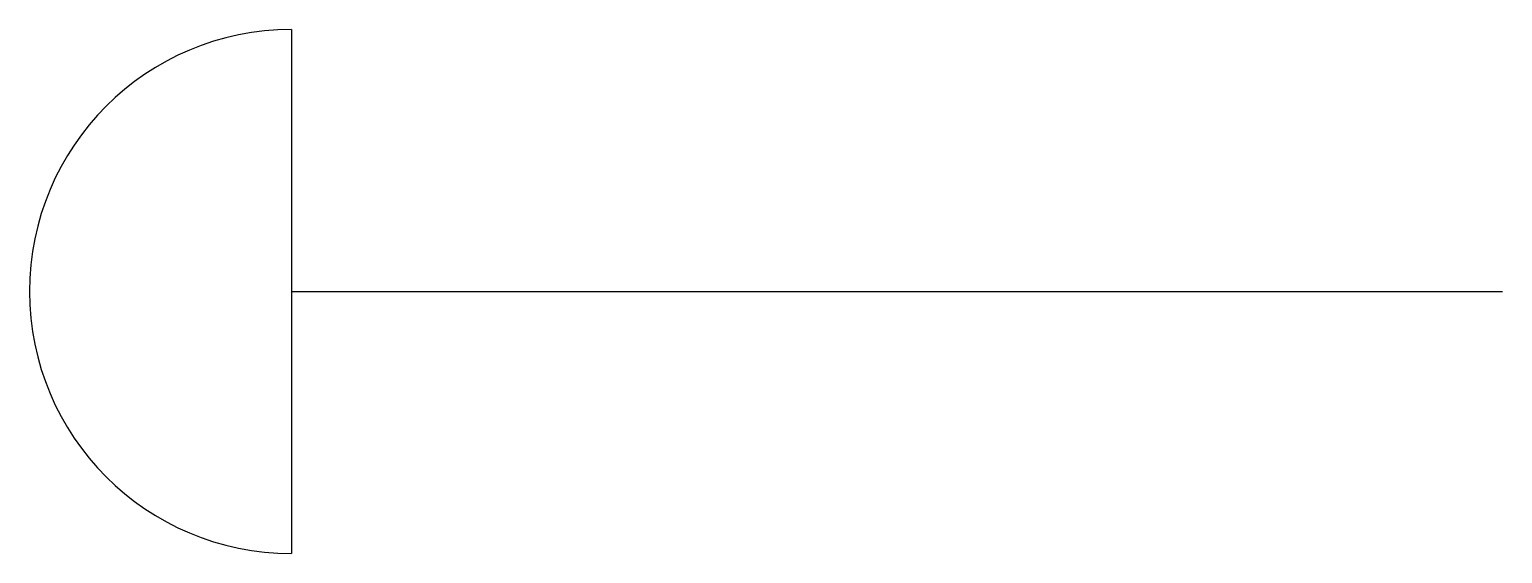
# Model space of a CAD drawing. Extents: x 0 to 4.5, y -0.8 to 0.8.
import ezdxf

# ---------------------------------------------------------------- set-up
doc = ezdxf.new("R2010")
doc.units = 0
doc.header["$LTSCALE"] = 0.01
doc.header["$MEASUREMENT"] = 0
doc.layers.get('0').update_dxf_attribs({"lineweight": 20})

msp = doc.modelspace()

# ---------------------------------------------------------------- linework, layer by layer
at = {"color": 0, "linetype": 'ByBlock', "lineweight": -2}
for points in [[(0.8, 0.8001), (0.8, -0.7999)], [(0.8, 0), (4.5, 0)]]:
    msp.add_lwpolyline(points, dxfattribs=at)
msp.add_arc((0.8, 0.0001), 0.8, 90, 270, dxfattribs=at)

doc.saveas('drawing.dxf')
